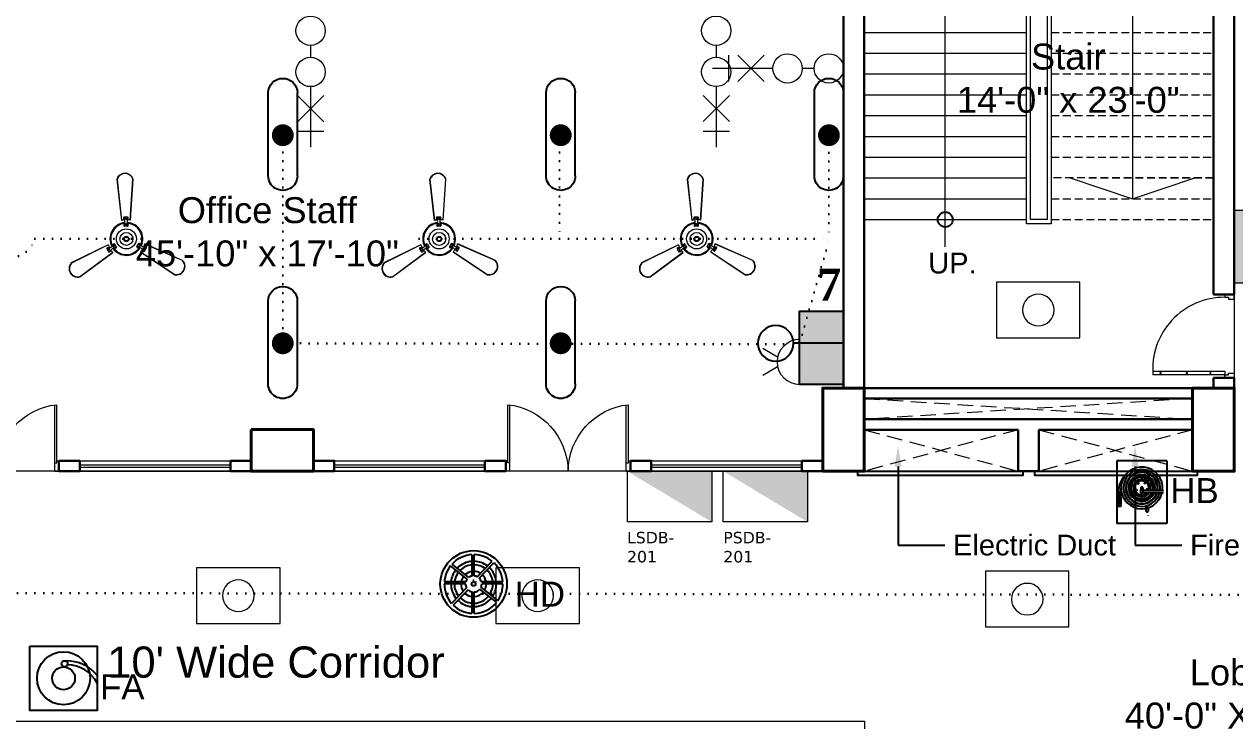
# Model space of a CAD drawing. Header units: inches. Extents: x -12 to 20935469, y -1604 to 24729220.
# Drawn here: x 20824378 to 20824960, y 24658714 to 24659049 of the extents above; entities that cross this region are included whole.
import ezdxf
from ezdxf import colors
from ezdxf.entities.mleader import LeaderData, LeaderLine
from ezdxf.math import Vec2, Vec3

# ---------------------------------------------------------------- set-up
doc = ezdxf.new("R2010")
doc.units = ezdxf.units.IN
doc.header["$LTSCALE"] = 0.03
doc.header["$MEASUREMENT"] = 0
for name, pattern in [('ACAD_ISO02W100', [15, 12, -3]), ('DASHED2', [0.375, 0.25, -0.125]), ('DOT', [0.25, 0, -0.25])]:
    doc.linetypes.add(name, pattern=pattern)
for name, color, linetype, lineweight in [('0-elect.fixture-3 fan', 200, 'Continuous', 20), ('2', 7, 'Continuous', 9), ('CL BOX', 90, 'ACAD_ISO02W100', 0), ('column', 1, 'Continuous', 40), ('Dimiention', 75, 'Continuous', 18), ('Door', 7, 'Continuous', 18), ('Dot', 253, 'Continuous', 0), ('E-CF', 4, 'Continuous', 30), ('Gas', 21, 'Continuous', 5), ('Hatch', 253, 'Continuous', 15), ('line', 7, 'Continuous', 9), ('Main Wall', 7, 'Continuous', 30), ('RAIL', 23, 'Continuous', 13), ('STAIR', 46, 'Continuous', 15), ('TU TEXT', 251, 'Continuous', 13), ('wind.', 150, 'Continuous', 20)]:
    doc.layers.add(name, color=color, linetype=linetype, lineweight=lineweight)
for name, color, linetype in [('fire alarm', 10, 'Continuous'), ('FUR', 251, 'Continuous'), ('H', 154, 'Continuous'), ('heat detactor', 8, 'Continuous'), ('QP TEX', 7, 'Continuous'), ('SB TEXT', 215, 'DOT'), ('TEXT', 7, 'Continuous'), ('w', 188, 'DOT')]:
    doc.layers.add(name, color=color, linetype=linetype)
doc.styles.add('2', font='swisscl.ttf')
doc.styles.add('RomanS', font='arial.ttf', dxfattribs={"height": 12})
doc.styles.get("Standard").update_dxf_attribs({"font": 'timesbd.ttf'})

# ---------------------------------------------------------------- blocks, each defined once
blk = doc.blocks.new('Door_45')
at = {"layer": 'Door'}
for p, q in [((1.5, 4.97), (1.5, 43.97)), ((1.5, 40.03), (2.25, 40.03)), ((2.25, 40.03), (2.25, 39.53)), ((2.25, 39.53), (2.75, 39.53)), ((2.75, 39.53), (2.75, 40.03)), ((2.75, 40.03), (3.5, 40.03)), ((3.5, 44.03), (3.5, 4.97)), ((1.5, 25.77), (2.25, 25.77)), ((2.25, 25.77), (2.25, 25.27)), ((2.25, 25.27), (2.75, 25.27)), ((2.75, 25.77), (3.5, 25.77)), ((2.75, 25.27), (2.75, 25.77)), ((1.5, 12.57), (2.25, 12.57)), ((2.25, 12.57), (2.25, 13.07)), ((2.25, 13.07), (2.75, 13.07)), ((2.75, 13.07), (2.75, 12.57)), ((2.75, 12.57), (3.5, 12.57)), ((0, -0.03), (0, 4.97)), ((0, 4.97), (1.5, 4.97)), ((3.5, 4.97), (1.5, 4.97)), ((1.5, 4.97), (1.5, 2.97)), ((1.5, 2.97), (2.5, 2.97)), ((2.5, 2.97), (2.5, -0.03)), ((42.5, 3), (42.5, -0.03)), ((43.5, 3), (42.5, 3)), ((45, 5), (43.5, 5)), ((43.5, 5), (43.5, 3)), ((45, -0.03), (45, 5)), ((2.5, -0.03), (0, -0.03)), ((42.5, -0.03), (45, -0.03))]:
    blk.add_line(p, q, dxfattribs=at)
blk.add_arc((4.66, 5.26), 38.84, 359.62325, 94.66847, dxfattribs=at)
blk = doc.blocks.new('A$C36295410')
at = {"layer": 'Door'}
for p, q in [((1, 4), (1, 32)), ((2, 0), (2, 31.98)), ((58, 0), (58, 31.98)), ((59, 4), (59, 32)), ((1, 5), (0, 5)), ((2, 4), (1, 4)), ((58, 4), (59, 4)), ((59, 5), (60, 5)), ((2, 0), (0, 0)), ((58, 0), (60, 0))]:
    blk.add_line(p, q, dxfattribs=at)
for centre, start, end in [((-2.53, -0.34), 0.59063, 83.77826), ((62.53, -0.34), 96.22174, 179.40937)]:
    blk.add_arc(centre, 32.53, start, end, dxfattribs=at)
blk = doc.blocks.new('E-CF')
at = {"layer": '0-elect.fixture-3 fan', "color": 230, "linetype": 'ByBlock', "lineweight": 13, "ltscale": 5}
for p, q in [((-1.45, 6.53), (-2.38, 20.87)), ((-1.35, 6.55), (-2.29, 20.85)), ((3.24, 20.73), (1.65, 6.48)), ((3.34, 20.73), (1.74, 6.45)), ((-19.63, -7.46), (-6.46, -1.71)), ((-19.57, -7.54), (-6.43, -1.8)), ((6.34, -2.1), (19.2, -8.44)), ((6.37, -2.01), (19.25, -8.36)), ((-4.99, -4.44), (-16.92, -12.4)), ((-4.93, -4.51), (-16.88, -12.49)), ((16.28, -13.26), (4.71, -4.73)), ((16.32, -13.17), (4.78, -4.66))]:
    blk.add_line(p, q, dxfattribs=at)
at = {"layer": '0-elect.fixture-3 fan', "color": 232, "linetype": 'ByBlock', "lineweight": 13, "ltscale": 5}
for p, q in [((-0.35, 5.43), (-0.66, 4.81)), ((-0.33, 6.68), (-0.62, 7.28)), ((-0.35, 4.97), (-0.22, 4.72)), ((-0.29, 7.46), (-0.15, 7.2)), ((-0.02, 6.87), (0.23, 7.01)), ((0.04, 5.2), (0.29, 5.33)), ((0.42, 4.9), (0.56, 4.65)), ((0.48, 7.43), (0.62, 7.18)), ((0.6, 5.41), (0.87, 4.78)), ((0.63, 6.66), (0.96, 7.25)), ((-6.08, -2.77), (-6.75, -2.79)), ((-6.68, -3.29), (-6.53, -3.05)), ((-6.31, -3.97), (-6.16, -3.73)), ((-5.94, -3.44), (-6.18, -3.29)), ((-5.62, -3.61), (-6, -4.17)), ((-4.99, -2.18), (-4.57, -1.62)), ((-4.52, -2.55), (-4.76, -2.41)), ((-4.53, -3.01), (-3.84, -2.97)), ((-4.46, -2.08), (-4.31, -1.83)), ((-4.13, -2.78), (-3.98, -2.54)), ((4.38, -3.22), (3.69, -3.14)), ((4.03, -2.81), (3.74, -2.8)), ((4.47, -2.17), (4.18, -2.17)), ((4.47, -2.63), (4.47, -2.91)), ((4.87, -2.41), (4.49, -1.83)), ((5.44, -3.87), (5.79, -4.45)), ((6.19, -4.13), (5.9, -4.12)), ((5.94, -3.05), (6.61, -3.1)), ((5.95, -3.42), (5.94, -3.7)), ((6.6, -3.47), (6.31, -3.46))]:
    blk.add_line(p, q, dxfattribs=at)
at = {"layer": '0-elect.fixture-3 fan', "color": 5, "lineweight": 13}
blk.add_line((0, 0), (0, 0), dxfattribs=at)
at = {"layer": '0-elect.fixture-3 fan', "color": 230, "linetype": 'ByBlock', "lineweight": 13, "ltscale": 5, "extrusion": (0, 0, -1)}
for centre, major_axis, start_param, end_param in [((0.46, 19.91), (-2.12, 2.12), 5.823867, 8.359631), ((0.46, 19.91), (-2.05, 2.05), 5.830329, 8.353169), ((0, 0), (-4.05, 4.05), 5.068563, 7.021343), ((0, 0), (-3.85, 3.85), 5.085186, 7.003917), ((0, 0), (4.72, 4.72), -1.003222, -0.833722), ((0, 0), (-4.05, 4.05), 0.879773, 2.832553), ((0, 0), (-3.85, 3.85), 0.896396, 2.815126), ((0, 0), (4.72, 4.72), -0.690743, -0.521244), ((0, 0), (-4.72, 4.72), 5.068843, 5.238343), ((0, 0), (4.72, 4.72), 3.185569, 3.355068), ((0, 0), (4.05, 4.05), 1.403372, 3.356151), ((0, 0), (-3.85, 3.85), 2.990791, 4.909522), ((0, 0), (4.72, 4.72), 1.403652, 1.573151), ((0, 0), (-4.72, 4.72), 2.66197, 2.831469), ((-17.47, -9.55), (-2.12, 2.12), 3.729471, 6.265236), ((-17.47, -9.55), (-2.05, 2.05), 3.735934, 6.258773), ((17, -10.35), (-2.12, 2.12), 1.635076, 4.170841), ((17, -10.35), (2.05, 2.05), 0.070743, 2.593582)]:
    blk.add_ellipse(centre, major_axis=major_axis, ratio=1, start_param=start_param, end_param=end_param, dxfattribs=at)
at = {"layer": '0-elect.fixture-3 fan', "color": 232, "linetype": 'ByBlock', "lineweight": 13, "ltscale": 5, "extrusion": (0, 0, -1)}
for centre, major_axis, start_param, end_param in [((-0.44, 4.71), (0.169, 0.169), 2.26283, 4.381754), ((-0.41, 7.39), (-0.169, 0.169), 5.038692, 7.013305), ((-0.28, 4.84), (0.101, 0.101), 3.926991, 10.210176), ((0, 0), (5.4, 5.4), -0.840677, -0.683789), ((0, 0), (3.17, 3.17), -0.878763, -0.645703), ((-0.22, 7.33), (0.101, 0.101), 3.926991, 10.210176), ((-2.18, 6.1), (-1.37, 1.37), 2.052913, 2.705807), ((0.11, 6.94), (0.101, 0.101), 3.926991, 10.210176), ((0.17, 5.27), (0.101, 0.101), 3.926991, 10.210176), ((0.49, 4.78), (0.101, 0.101), 3.926991, 10.210176), ((0.55, 7.31), (0.101, 0.101), 3.926991, 10.210176), ((2.58, 5.99), (1.46, 1.46), 3.643048, 4.257264), ((0.66, 4.68), (0.169, 0.169), 0.376965, 2.49589), ((0.75, 7.36), (-0.169, 0.169), 0.887007, 2.86162), ((-6.75, -3.02), (0.169, 0.169), 3.505001, 5.479614), ((0, 0), (-5.4, 5.4), 4.91891, 5.075797), ((-6.6, -3.17), (0.101, 0.101), 3.926991, 10.210176), ((-6.19, -4.04), (0.169, 0.169), 1.373501, 3.348114), ((-6.24, -3.85), (0.101, 0.101), 3.926991, 10.210176), ((-6.06, -3.36), (0.101, 0.101), 3.926991, 10.210176), ((-6.47, -0.75), (1.46, 1.46), 1.548653, 2.162869), ((-4.19, -4.93), (-1.37, 1.37), 6.241703, 6.894597), ((-4.64, -2.48), (-0.101, 0.101), 5.497787, 11.780972), ((-4.38, -1.76), (-0.169, 0.169), 6.136552, 8.255476), ((-4.38, -1.96), (-0.101, 0.101), 5.497787, 11.780972), ((-4.05, -2.66), (0.101, 0.101), 3.926991, 10.210176), ((0, 0), (-3.17, 3.17), 4.880824, 5.113884), ((-3.86, -2.73), (0.169, 0.169), 0.168435, 2.287359), ((3.72, -2.9), (0.169, 0.169), 2.471361, 4.590285), ((0, 0), (-3.17, 3.17), 2.786429, 3.019489), ((3.89, -2.81), (0.101, 0.101), 3.926991, 10.210176), ((4.29, -1.97), (-0.169, 0.169), 5.928021, 8.046946), ((4.33, -2.17), (0.101, 0.101), 3.926991, 10.210176), ((4.47, -2.77), (0.101, 0.101), 3.926991, 10.210176), ((3.89, -5.22), (-1.46, 1.46), 1.025054, 1.63927), ((6.36, -1.16), (1.37, 1.37), 2.576511, 3.229406), ((5.95, -3.56), (-0.101, 0.101), 5.497787, 11.780972), ((6.05, -4.13), (0.101, 0.101), 3.926991, 10.210176), ((0, 0), (-5.4, 5.4), 2.824515, 2.981402), ((6.45, -3.47), (-0.101, 0.101), 5.497787, 11.780972), ((6.6, -3.33), (-0.169, 0.169), 0.849902, 2.824515), ((6, -4.32), (-0.169, 0.169), 2.981402, 4.956015)]:
    blk.add_ellipse(centre, major_axis=major_axis, ratio=1, start_param=start_param, end_param=end_param, dxfattribs=at)
at = {"layer": '0-elect.fixture-3 fan', "linetype": 'ByBlock', "lineweight": 13, "ltscale": 5, "extrusion": (0, 0, -1)}
blk.add_ellipse((0.01, 0.03), major_axis=(-2.47, 2.47), ratio=1, start_param=5.497787, end_param=11.780972, dxfattribs=at)
at = {"layer": '0-elect.fixture-3 fan', "color": 200, "linetype": 'ByBlock', "lineweight": 13, "ltscale": 5, "extrusion": (0, 0, -1)}
blk.add_ellipse((0, 0), major_axis=(-1.61, 1.61), ratio=1, start_param=5.497787, end_param=11.780972, dxfattribs=at)
at = {"layer": '0-elect.fixture-3 fan', "color": 190, "linetype": 'ByBlock', "lineweight": 13, "ltscale": 5, "extrusion": (0, 0, -1)}
for major_axis, start_param, end_param in [((0.666, 0.666), 3.926991, 10.210176), ((-0.461, 0.461), 5.497787, 11.780972)]:
    blk.add_ellipse((0, 0), major_axis=major_axis, ratio=1, start_param=start_param, end_param=end_param, dxfattribs=at)
blk = doc.blocks.new('FDDF')
at = {"layer": 'line', "color": 6, "linetype": 'Continuous', "lineweight": 25, "ltscale": 50}
for p, q in [((7351582.6, 3307777.3), (7351582.6, 3307351.8)), ((7351732.3, 3307777.3), (7351732.3, 3307351.8))]:
    blk.add_line(p, q, dxfattribs=at)
at = {"layer": 'line', "color": 6, "linetype": 'Continuous', "lineweight": 40, "ltscale": 50, "const_width": 56.1}
blk.add_lwpolyline([(7351657.4, 3307596.9, 1), (7351657.4, 3307540.8, 1)], format="xyb", close=True, dxfattribs=at)
at = {"layer": 'line', "color": 6, "linetype": 'Continuous', "lineweight": 25, "ltscale": 50}
for centre, start, end in [((7351657.4, 3307777.3), 0, 180), ((7351657.4, 3307351.8), 180, 0)]:
    blk.add_arc(centre, 74.8, start, end, dxfattribs=at)
blk = doc.blocks.new('bulb')
at = {"layer": 'line', "color": 4, "lineweight": 25, "ltscale": 50}
for p, q in [((20823168.7, 24658803.9), (20823168.7, 24658777.61)), ((20823168.7, 24658790.76), (20823209.88, 24658790.76))]:
    blk.add_line(p, q, dxfattribs=at)
blk.add_circle((20823224.56, 24658790.76), 14.68, dxfattribs=at)
blk = doc.blocks.new('fgftrfteter')
at = {"layer": 'Dimiention', "color": 4, "ltscale": 50}
for p, q in [((4580895, 2288123), (4580808, 2288269)), ((4580989, 2288123), (4581076, 2288269)), ((4580720, 2287906), (4581164, 2287906))]:
    blk.add_line(p, q, dxfattribs=at)
blk.add_arc((4580942, 2287906), 222, 0, 180, dxfattribs=at)
blk = doc.blocks.new('2PIN')
at = {"layer": 'H', "true_color": 0x000000, "transparency": 33554567}
h = blk.add_hatch(color=18, dxfattribs=at)
h.dxf.hatch_style = 1
h.paths.add_polyline_path([(20823026.99, 24658981.16), (20822972.29, 24658981.16), (20822972.29, 24658948.3), (20823026.99, 24658948.3)])
blk.add_lwpolyline([(20822972.29, 24658981.16), (20823026.99, 24658981.16), (20823026.99, 24658948.3), (20822972.29, 24658948.3)], close=True)
at = {"layer": '2', "color": 6, "lineweight": 25, "transparency": 33554648, "xscale": 0.07559514081214198, "yscale": 0.07559514081214198, "zscale": 0.07559514081214198}
blk.add_blockref('fgftrfteter', (20476692.14, 24486026.62), dxfattribs=at)
blk = doc.blocks.new('GGGFGFG')
at = {"layer": 'line', "color": 4, "ltscale": 50}
for p, q in [((7356688.2, 3293208.1), (7357003, 3293208.1)), ((7356688.2, 3292998.4), (7356688.2, 3293208.1)), ((7357003, 3293208.1), (7357003, 3292998.4)), ((7357003, 3292998.4), (7356688.2, 3292998.4))]:
    blk.add_line(p, q, dxfattribs=at)
blk.add_circle((7356845.6, 3293103.2), 59.6, dxfattribs=at)
blk = doc.blocks.new('JUJUJUKIII')
at = {"layer": 'H', "ltscale": 50, "true_color": 0x999999, "transparency": 33554556}
h = blk.add_hatch(color=253, dxfattribs=at)
h.dxf.hatch_style = 1
h.paths.add_polyline_path([(7363219.9, 3291034.2), (7363425.7, 3291034.2), (7363425.7, 3291376.7), (7363219.9, 3291376.7)])
at = {"layer": 'Dimiention', "color": 4, "ltscale": 50}
blk.add_lwpolyline([(7363219.9, 3291034.2), (7363425.7, 3291034.2), (7363425.7, 3291376.7), (7363219.9, 3291376.7)], close=True, dxfattribs=at)
blk = doc.blocks.new('U7TYT')
at = {"layer": 'Dimiention', "ltscale": 50, "transparency": 33554590}
h = blk.add_hatch(color=253, dxfattribs=at)
h.dxf.hatch_style = 1
h.paths.add_polyline_path([(7347319.5, 3290479.6), (7346977, 3290273.9), (7347319.5, 3290273.9)])
at = {"layer": 'Dimiention', "color": 4, "ltscale": 50}
blk.add_lwpolyline([(7347319.5, 3290273.9), (7347319.5, 3290479.6), (7346977, 3290479.6), (7346977, 3290273.9)], close=True, dxfattribs=at)
blk = doc.blocks.new('gy')
at = {"layer": 'Dimiention', "color": 18, "ltscale": 50, "true_color": 0x000000}
for p, q in [((3543686.26, 5183217.13), (3543686.26, 5183211.14)), ((3543688.4, 5183217.13), (3543694.39, 5183211.14)), ((3543694.39, 5183217.13), (3543688.4, 5183211.14)), ((3543696.38, 5183214.14), (3543682.58, 5183214.14)), ((3543705.77, 5183214.14), (3543703.06, 5183214.14))]:
    blk.add_line(p, q, dxfattribs=at)
for centre in [(3543699.72, 5183214.14), (3543709.11, 5183214.14)]:
    blk.add_circle(centre, 3.34, dxfattribs=at)
blk = doc.blocks.new('fire alrm')
at = {"layer": 'fire alarm'}
blk.add_lwpolyline([(20824372.37, 24663295.02), (20824404.8, 24663295.02), (20824404.8, 24663264.04), (20824372.37, 24663264.04)], close=True, dxfattribs=at)
at = {"layer": 'fire alarm', "ltscale": 50}
for centre, radius in [((20824388.59, 24663279.53), 12.75), ((20824388.58, 24663279.53), 5.49)]:
    blk.add_circle(centre, radius, dxfattribs=at)
at = {"layer": 'fire alarm'}
blk.add_circle((20824389.11, 24663286.53), 1.46, dxfattribs=at)
for centre, radius, start, end in [((20824390.38, 24663269.56), 18.31, 38.0837, 92.10277), ((20824390.4, 24663269.89), 16.11, 26.61592, 89.70005)]:
    blk.add_arc(centre, radius, start, end, dxfattribs=at)
at = {"insert": (20824406.14, 24663281.42), "char_height": 12, "attachment_point": 1, "style": 'RomanS'}
blk.add_mtext_dynamic_manual_height_columns('FA', width=21.6697, gutter_width=60, heights=[0], dxfattribs=at)
blk = doc.blocks.new('hose box')
at = {"layer": 'fire alarm'}
for p, q in [((20826578.95, 24664176.48), (20826554.95, 24664176.48)), ((20826554.95, 24664176.48), (20826554.95, 24664146.48)), ((20826578.95, 24664176.48), (20826554.95, 24664176.48)), ((20826578.95, 24664176.48), (20826578.95, 24664146.48)), ((20826578.95, 24664176.48), (20826578.95, 24664146.48)), ((20826555.36, 24664158.32), (20826555.36, 24664158.91)), ((20826555.36, 24664158.32), (20826556.89, 24664158.32)), ((20826555.42, 24664158.99), (20826555.69, 24664159.11)), ((20826555.54, 24664158.77), (20826555.5, 24664158.75)), ((20826555.5, 24664158.75), (20826555.5, 24664158.63)), ((20826555.5, 24664158.63), (20826555.6, 24664158.57)), ((20826555.54, 24664158.77), (20826555.64, 24664158.59)), ((20826555.6, 24664158.81), (20826555.56, 24664158.78)), ((20826555.56, 24664158.78), (20826555.67, 24664158.6)), ((20826555.71, 24664158.75), (20826555.6, 24664158.81)), ((20826555.6, 24664158.57), (20826555.64, 24664158.59)), ((20826555.64, 24664158.83), (20826555.64, 24664158.85)), ((20826555.64, 24664158.54), (20826555.64, 24664158.52)), ((20826555.65, 24664158.83), (20826555.65, 24664158.85)), ((20826555.65, 24664158.54), (20826555.65, 24664158.52)), ((20826555.67, 24664158.6), (20826555.71, 24664158.63)), ((20826555.7, 24664161.43), (20826555.7, 24664161.46)), ((20826555.79, 24664158.9), (20826555.7, 24664158.9)), ((20826555.79, 24664158.9), (20826555.7, 24664158.9)), ((20826555.79, 24664158.48), (20826555.7, 24664158.48)), ((20826555.79, 24664158.47), (20826555.7, 24664158.47)), ((20826555.71, 24664158.63), (20826555.71, 24664158.75)), ((20826555.73, 24664161.49), (20826556.9, 24664161.49)), ((20826555.73, 24664161.4), (20826556.9, 24664161.4)), ((20826555.73, 24664158.29), (20826555.73, 24664157.94)), ((20826555.75, 24664161.09), (20826555.75, 24664161.4)), ((20826555.75, 24664159.19), (20826555.75, 24664159.55)), ((20826555.75, 24664158.87), (20826555.75, 24664158.5)), ((20826555.75, 24664158.87), (20826556.79, 24664158.87)), ((20826555.75, 24664158.5), (20826556.79, 24664158.5)), ((20826555.76, 24664161.04), (20826556.87, 24664161.04)), ((20826555.76, 24664160.93), (20826556.87, 24664160.93)), ((20826555.76, 24664160.93), (20826556.87, 24664160.93)), ((20826555.76, 24664160.83), (20826556.87, 24664160.83)), ((20826555.76, 24664160.83), (20826556.87, 24664160.83)), ((20826555.76, 24664160.73), (20826556.87, 24664160.73)), ((20826555.76, 24664160.73), (20826556.87, 24664160.73)), ((20826555.76, 24664160.62), (20826556.87, 24664160.62)), ((20826555.76, 24664160.62), (20826556.87, 24664160.62)), ((20826555.76, 24664160.52), (20826556.87, 24664160.52)), ((20826555.76, 24664160.52), (20826556.87, 24664160.52)), ((20826555.76, 24664160.42), (20826556.87, 24664160.42)), ((20826555.76, 24664160.42), (20826556.87, 24664160.42)), ((20826555.76, 24664160.32), (20826556.87, 24664160.32)), ((20826555.76, 24664160.32), (20826556.87, 24664160.32)), ((20826555.76, 24664160.21), (20826556.87, 24664160.21)), ((20826555.76, 24664160.21), (20826556.87, 24664160.21)), ((20826555.76, 24664160.11), (20826556.87, 24664160.11)), ((20826555.76, 24664160.11), (20826556.87, 24664160.11)), ((20826555.76, 24664160.01), (20826556.87, 24664160.01)), ((20826555.76, 24664160.01), (20826556.87, 24664160.01)), ((20826555.76, 24664159.91), (20826556.87, 24664159.91)), ((20826555.76, 24664159.91), (20826556.87, 24664159.91)), ((20826555.76, 24664159.8), (20826556.87, 24664159.8)), ((20826555.76, 24664159.8), (20826556.87, 24664159.8)), ((20826555.76, 24664159.7), (20826556.87, 24664159.7)), ((20826555.76, 24664159.7), (20826556.87, 24664159.7)), ((20826555.76, 24664159.6), (20826556.87, 24664159.6)), ((20826555.76, 24664158.87), (20826555.76, 24664158.5)), ((20826555.76, 24664158.6), (20826555.79, 24664158.77)), ((20826555.76, 24664158.64), (20826555.77, 24664158.77)), ((20826556.28, 24664158.32), (20826555.77, 24664158.32)), ((20826555.78, 24664158.61), (20826555.8, 24664158.77)), ((20826555.79, 24664158.6), (20826555.81, 24664158.77)), ((20826555.8, 24664158.61), (20826555.82, 24664158.77)), ((20826555.82, 24664158.88), (20826555.82, 24664158.87)), ((20826555.82, 24664158.6), (20826555.84, 24664158.77)), ((20826555.82, 24664158.5), (20826555.82, 24664158.5)), ((20826555.83, 24664158.61), (20826555.85, 24664158.77)), ((20826555.84, 24664158.6), (20826555.86, 24664158.77)), ((20826555.85, 24664158.61), (20826555.88, 24664158.77)), ((20826555.87, 24664158.6), (20826555.89, 24664158.77)), ((20826555.88, 24664158.61), (20826555.9, 24664158.77)), ((20826555.89, 24664158.6), (20826555.92, 24664158.77)), ((20826555.92, 24664158.61), (20826555.94, 24664158.77)), ((20826555.94, 24664158.61), (20826555.96, 24664158.76)), ((20826555.97, 24664158.61), (20826555.99, 24664158.77)), ((20826555.99, 24664158.61), (20826556.02, 24664158.76)), ((20826556.02, 24664158.61), (20826556.04, 24664158.76)), ((20826556.05, 24664158.61), (20826556.07, 24664158.76)), ((20826556.07, 24664158.61), (20826556.09, 24664158.76)), ((20826556.1, 24664158.61), (20826556.12, 24664158.76)), ((20826556.12, 24664158.61), (20826556.15, 24664158.76)), ((20826556.15, 24664158.61), (20826556.17, 24664158.76)), ((20826556.18, 24664158.61), (20826556.2, 24664158.76)), ((20826556.2, 24664158.61), (20826556.22, 24664158.76)), ((20826556.23, 24664158.61), (20826556.25, 24664158.76)), ((20826556.25, 24664158.61), (20826556.28, 24664158.76)), ((20826556.28, 24664158.61), (20826556.3, 24664158.76)), ((20826556.28, 24664158.32), (20826556.8, 24664158.32)), ((20826556.31, 24664158.61), (20826556.33, 24664158.76)), ((20826556.33, 24664158.61), (20826556.35, 24664158.76)), ((20826556.36, 24664158.61), (20826556.38, 24664158.76)), ((20826556.38, 24664158.61), (20826556.41, 24664158.76)), ((20826556.41, 24664158.61), (20826556.43, 24664158.76)), ((20826556.43, 24664158.61), (20826556.46, 24664158.76)), ((20826556.46, 24664158.61), (20826556.48, 24664158.76)), ((20826556.49, 24664158.61), (20826556.51, 24664158.76)), ((20826556.51, 24664158.61), (20826556.53, 24664158.76)), ((20826556.54, 24664158.61), (20826556.56, 24664158.76)), ((20826556.56, 24664158.61), (20826556.59, 24664158.76)), ((20826556.59, 24664158.61), (20826556.61, 24664158.76)), ((20826556.62, 24664158.61), (20826556.64, 24664158.76)), ((20826556.64, 24664158.61), (20826556.66, 24664158.77)), ((20826556.66, 24664158.6), (20826556.68, 24664158.77)), ((20826556.67, 24664158.61), (20826556.69, 24664158.77)), ((20826556.68, 24664158.6), (20826556.7, 24664158.77)), ((20826556.69, 24664158.61), (20826556.72, 24664158.77)), ((20826556.71, 24664158.6), (20826556.73, 24664158.77)), ((20826556.72, 24664158.61), (20826556.74, 24664158.77)), ((20826556.73, 24664158.6), (20826556.76, 24664158.77)), ((20826556.75, 24664158.61), (20826556.77, 24664158.77)), ((20826556.76, 24664158.6), (20826556.78, 24664158.77)), ((20826556.77, 24664158.61), (20826556.79, 24664158.77)), ((20826556.78, 24664158.6), (20826556.79, 24664158.71)), ((20826556.79, 24664158.87), (20826556.79, 24664158.5)), ((20826556.83, 24664158.29), (20826556.83, 24664157.94)), ((20826556.89, 24664161.09), (20826556.89, 24664161.4)), ((20826556.89, 24664158.32), (20826556.89, 24664159.55)), ((20826556.93, 24664161.43), (20826556.93, 24664161.46)), ((20826566.36, 24664162.74), (20826567.52, 24664162.74)), ((20826566.36, 24664162.74), (20826566.36, 24664161.05)), ((20826566.36, 24664161.05), (20826567.52, 24664161.05)), ((20826566.49, 24664163.49), (20826566.49, 24664162.81)), ((20826566.49, 24664162.81), (20826567.38, 24664162.81)), ((20826567.38, 24664163.49), (20826567.38, 24664162.81)), ((20826567.38, 24664162.81), (20826567.42, 24664162.81)), ((20826567.42, 24664162.81), (20826567.42, 24664162.74)), ((20826567.52, 24664162.74), (20826567.52, 24664161.05)), ((20826567.52, 24664162.49), (20826577.31, 24664162.49)), ((20826567.52, 24664161.3), (20826577.31, 24664161.3)), ((20826555.58, 24664154.93), (20826555.58, 24664154.81)), ((20826555.58, 24664154.81), (20826556.99, 24664154.81)), ((20826555.7, 24664157.92), (20826555.7, 24664155.75)), ((20826556.28, 24664155.75), (20826555.7, 24664155.75)), ((20826555.7, 24664155.75), (20826555.83, 24664155.59)), ((20826555.72, 24664157.94), (20826555.76, 24664157.94)), ((20826556.28, 24664155.75), (20826555.75, 24664155.75)), ((20826555.76, 24664157.94), (20826555.76, 24664155.75)), ((20826555.77, 24664155.13), (20826556.79, 24664155.13)), ((20826555.83, 24664155.59), (20826555.83, 24664155.13)), ((20826555.83, 24664155.59), (20826556.73, 24664155.59)), ((20826555.91, 24664157.94), (20826555.91, 24664155.75)), ((20826555.91, 24664157.94), (20826556.13, 24664157.94)), ((20826555.95, 24664157.92), (20826555.91, 24664157.94)), ((20826555.95, 24664157.92), (20826555.95, 24664155.75)), ((20826555.95, 24664157.92), (20826556.09, 24664157.92)), ((20826556.09, 24664157.92), (20826556.13, 24664157.94)), ((20826556.09, 24664157.92), (20826556.09, 24664155.75)), ((20826556.13, 24664157.94), (20826556.13, 24664155.75)), ((20826556.28, 24664155.75), (20826556.87, 24664155.75)), ((20826556.28, 24664155.75), (20826556.85, 24664155.75)), ((20826556.44, 24664157.94), (20826556.44, 24664155.75)), ((20826556.44, 24664157.94), (20826556.66, 24664157.94)), ((20826556.44, 24664157.94), (20826556.48, 24664157.92)), ((20826556.48, 24664157.92), (20826556.48, 24664155.75)), ((20826556.48, 24664157.92), (20826556.61, 24664157.92)), ((20826556.61, 24664157.92), (20826556.66, 24664157.94)), ((20826556.61, 24664157.92), (20826556.61, 24664155.75)), ((20826556.66, 24664157.94), (20826556.66, 24664155.75)), ((20826556.87, 24664155.75), (20826556.73, 24664155.59)), ((20826556.73, 24664155.59), (20826556.73, 24664155.13)), ((20826556.81, 24664157.94), (20826556.81, 24664155.75)), ((20826556.81, 24664157.94), (20826556.85, 24664157.94)), ((20826556.87, 24664157.92), (20826556.87, 24664155.75)), ((20826556.99, 24664154.93), (20826556.99, 24664154.81)), ((20826569.06, 24664152.2), (20826569.06, 24664154.16)), ((20826569.06, 24664154.16), (20826570.09, 24664154.16)), ((20826569.2, 24664154.31), (20826569.95, 24664154.31)), ((20826569.2, 24664154.31), (20826569.2, 24664154.16)), ((20826570.09, 24664154.16), (20826570.09, 24664152.2)), ((20826570.09, 24664152.2), (20826569.06, 24664152.2)), ((20826569.12, 24664152.2), (20826570.04, 24664152.2)), ((20826569.12, 24664152.13), (20826569.12, 24664152.2)), ((20826570.04, 24664152.13), (20826569.12, 24664152.13)), ((20826569.21, 24664152.13), (20826569.94, 24664152.13)), ((20826569.21, 24664152.13), (20826569.21, 24664152.03)), ((20826569.21, 24664152.03), (20826569.94, 24664152.03)), ((20826569.94, 24664150.02), (20826569.94, 24664150.12)), ((20826569.95, 24664152.3), (20826569.95, 24664152.15)), ((20826570.04, 24664150.19), (20826570.04, 24664150.12)), ((20826578.95, 24664146.48), (20826554.95, 24664146.48))]:
    blk.add_line(p, q, dxfattribs=at)
for centre, radius in [((20826565.2, 24664165.58), 0.212), ((20826568.4, 24664165.82), 0.212), ((20826555.72, 24664158.97), 0.118), ((20826564.44, 24664162.47), 0.212), ((20826569.6, 24664162.85), 0.212), ((20826556.28, 24664158.11), 0.106), ((20826556.28, 24664158.11), 0.0528)]:
    blk.add_circle(centre, radius, dxfattribs=at)
for centre, radius, start, end in [((20826566.96, 24664163.5), 10.01, 354.21127, 347.29934), ((20826566.96, 24664163.5), 8.88, 353.4715, 345.65031), ((20826566.96, 24664163.5), 7.75, 352.51432, 343.50196), ((20826566.96, 24664163.5), 7.51, 352.26972, 342.94997), ((20826566.96, 24664163.5), 6.38, 350.89335, 339.81789), ((20826565.71, 24664162.1), 9.95, 134.84719, 183.52915), ((20826566.96, 24664163.5), 6.14, 350.5282, 338.97871), ((20826566.96, 24664163.5), 5.49, 349.40169, 336.36451), ((20826566.96, 24664163.5), 5.25, 348.90301, 335.19382), ((20826566.96, 24664163.5), 4.23, 346.1702, 328.59665), ((20826566.96, 24664163.5), 3.65, 343.95135, 322.94242), ((20826566.96, 24664163.5), 3.41, 342.76876, 319.78004), ((20826555.45, 24664158.91), 0.088, 112.9321, 180), ((20826555.72, 24664158.97), 0.132, 79.34948, 280.65053), ((20826555.63, 24664158.83), 0.013, 259.34948, 0), ((20826555.63, 24664158.83), 0.0182, 259.34948, 0), ((20826555.63, 24664158.54), 0.0182, 0, 100.65053), ((20826555.63, 24664158.54), 0.013, 0, 100.65053), ((20826555.7, 24664158.85), 0.0519, 90, 180), ((20826555.7, 24664158.52), 0.0519, 180, 270), ((20826555.7, 24664158.85), 0.0467, 90, 180), ((20826555.7, 24664158.52), 0.0467, 180, 270), ((20826555.66, 24664159.19), 0.088, 292.9321, 0), ((20826555.73, 24664161.46), 0.0293, 90, 180), ((20826555.73, 24664161.43), 0.0293, 180, 270), ((20826555.77, 24664158.29), 0.0352, 90, 180), ((20826555.84, 24664161.09), 0.0964, 180, 212.15091), ((20826555.84, 24664160.98), 0.0964, 147.84909, 212.15091), ((20826555.84, 24664160.88), 0.0964, 147.84909, 212.15091), ((20826555.84, 24664160.78), 0.0964, 147.84909, 212.15091), ((20826555.84, 24664160.68), 0.0964, 147.84909, 212.15091), ((20826555.84, 24664160.57), 0.0964, 147.84909, 212.15091), ((20826555.84, 24664160.47), 0.0964, 147.84909, 212.15091), ((20826555.84, 24664160.37), 0.0964, 147.84909, 212.15091), ((20826555.84, 24664160.27), 0.0964, 147.84909, 212.15091), ((20826555.84, 24664160.16), 0.0964, 147.84909, 212.15091), ((20826555.84, 24664160.06), 0.0964, 147.84909, 212.15091), ((20826555.84, 24664159.96), 0.0964, 147.84909, 212.15091), ((20826555.84, 24664159.85), 0.0964, 147.84909, 212.15091), ((20826555.84, 24664159.75), 0.0964, 147.84909, 212.15091), ((20826555.84, 24664159.65), 0.0964, 147.84909, 212.15091), ((20826555.84, 24664159.55), 0.0964, 147.84909, 180), ((20826555.76, 24664158.61), 0.00649, 257.77249, 356.63499), ((20826555.78, 24664158.77), 0.00649, 348.17469, 176.63499), ((20826555.78, 24664158.61), 0.00649, 168.17469, 356.63499), ((20826555.79, 24664158.88), 0.026, 0, 90), ((20826555.79, 24664158.88), 0.0208, 0, 90), ((20826555.79, 24664158.5), 0.026, 270, 0), ((20826555.79, 24664158.5), 0.0208, 270, 8.9893), ((20826555.81, 24664158.77), 0.00649, 348.17469, 176.63499), ((20826555.81, 24664158.61), 0.00649, 168.17469, 356.63499), ((20826555.83, 24664158.77), 0.00649, 348.17469, 176.63499), ((20826555.84, 24664158.61), 0.00649, 168.17469, 356.63499), ((20826555.86, 24664158.77), 0.00649, 348.17469, 176.63499), ((20826555.86, 24664158.61), 0.00649, 168.17469, 356.63499), ((20826555.88, 24664158.77), 0.00649, 348.17469, 176.63499), ((20826555.89, 24664158.61), 0.00649, 168.17469, 356.63499), ((20826555.91, 24664158.77), 0.00649, 348.17469, 176.63499), ((20826555.93, 24664158.61), 0.013, 184.08664, 354.92542), ((20826555.95, 24664158.76), 0.013, 0, 163.17062), ((20826555.98, 24664158.61), 0.013, 184.08664, 354.92542), ((20826556, 24664158.76), 0.013, 0, 163.17062), ((20826556.03, 24664158.61), 0.013, 184.08664, 354.92542), ((20826556.05, 24664158.76), 0.013, 0, 163.17062), ((20826556.08, 24664158.61), 0.013, 184.08664, 354.92542), ((20826556.11, 24664158.76), 0.013, 0, 163.17062), ((20826556.14, 24664158.61), 0.013, 184.08664, 354.92542), ((20826556.16, 24664158.76), 0.013, 0, 163.17062), ((20826556.19, 24664158.61), 0.013, 184.08664, 354.92542), ((20826556.21, 24664158.76), 0.013, 0, 163.17062), ((20826556.24, 24664158.61), 0.013, 184.08664, 354.92542), ((20826556.26, 24664158.76), 0.013, 0, 163.17062), ((20826556.29, 24664158.61), 0.013, 184.08664, 354.92542), ((20826556.31, 24664158.76), 0.013, 0, 163.17062), ((20826556.34, 24664158.61), 0.013, 184.08664, 354.92542), ((20826556.37, 24664158.76), 0.013, 0, 163.17062), ((20826556.4, 24664158.61), 0.013, 184.08664, 354.92542), ((20826556.42, 24664158.76), 0.013, 0, 163.17062), ((20826556.45, 24664158.61), 0.013, 184.08664, 354.92542), ((20826556.47, 24664158.76), 0.013, 0, 163.17062), ((20826556.5, 24664158.61), 0.013, 184.08664, 354.92542), ((20826556.52, 24664158.76), 0.013, 0, 163.17062), ((20826556.55, 24664158.61), 0.013, 184.08664, 354.92542), ((20826556.57, 24664158.76), 0.013, 0, 163.17062), ((20826556.6, 24664158.61), 0.013, 184.08664, 354.92542), ((20826556.63, 24664158.76), 0.013, 0, 163.17062), ((20826556.65, 24664158.61), 0.00649, 168.17469, 356.63499), ((20826556.67, 24664158.77), 0.00649, 348.17469, 176.63499), ((20826556.68, 24664158.61), 0.00649, 168.17469, 356.63499), ((20826556.7, 24664158.77), 0.00649, 348.17469, 176.63499), ((20826556.7, 24664158.61), 0.00649, 168.17469, 356.63499), ((20826556.72, 24664158.77), 0.00649, 348.17469, 176.63499), ((20826556.73, 24664158.61), 0.00649, 168.17469, 356.63499), ((20826556.75, 24664158.77), 0.00649, 348.17469, 176.63499), ((20826556.75, 24664158.61), 0.00649, 168.17469, 356.63499), ((20826556.77, 24664158.77), 0.00649, 348.17469, 176.63499), ((20826556.77, 24664158.61), 0.00649, 168.17469, 356.63499), ((20826556.79, 24664158.77), 0.00649, 95.3487, 176.63499), ((20826556.8, 24664158.29), 0.0352, 0, 90), ((20826572.21, 24664162.06), 15.37, 173.16129, 182.13025), ((20826556.79, 24664161.09), 0.0964, 327.84909, 0), ((20826556.79, 24664160.98), 0.0964, 327.84909, 32.15091), ((20826556.79, 24664160.88), 0.0964, 327.84909, 32.15091), ((20826556.79, 24664160.78), 0.0964, 327.84909, 32.15091), ((20826556.79, 24664160.68), 0.0964, 327.84909, 32.15091), ((20826556.79, 24664160.57), 0.0964, 327.84909, 32.15091), ((20826556.79, 24664160.47), 0.0964, 327.84909, 32.15091), ((20826556.79, 24664160.37), 0.0964, 327.84909, 32.15091), ((20826556.79, 24664160.27), 0.0964, 327.84909, 32.15091), ((20826556.79, 24664160.16), 0.0964, 327.84909, 32.15091), ((20826556.79, 24664160.06), 0.0964, 327.84909, 32.15091), ((20826556.79, 24664159.96), 0.0964, 327.84909, 32.15091), ((20826556.79, 24664159.85), 0.0964, 327.84909, 32.15091), ((20826556.79, 24664159.75), 0.0964, 327.84909, 32.15091), ((20826556.79, 24664159.65), 0.0964, 327.84909, 32.15091), ((20826556.79, 24664159.55), 0.0964, 0, 32.15091), ((20826556.9, 24664161.46), 0.0293, 0, 90), ((20826556.9, 24664161.43), 0.0293, 270, 0), ((20826566.94, 24664163.49), 0.445, 0, 180), ((20826555.77, 24664154.93), 0.195, 90, 180), ((20826555.72, 24664157.92), 0.0176, 90, 180), ((20826556.79, 24664154.93), 0.195, 0, 90), ((20826556.85, 24664157.92), 0.0176, 0, 90)]:
    blk.add_arc(centre, radius, start, end, dxfattribs=at)
at = {"insert": (20826580.67, 24664168.24), "char_height": 12, "attachment_point": 1, "style": 'RomanS'}
blk.add_mtext_dynamic_manual_height_columns('HB', width=24.7722, gutter_width=60, heights=[0], dxfattribs=at)
blk = doc.blocks.new('heat detaCTOR')
for p, q in [((20826806.99, 24664335.71), (20826806.99, 24664325.41)), ((20826808.1, 24664325.48), (20826808.1, 24664335.73)), ((20826804.72, 24664323.99), (20826796.69, 24664330.35)), ((20826805.53, 24664324.77), (20826797.4, 24664331.19)), ((20826809.56, 24664325.06), (20826816.75, 24664332.51)), ((20826810.46, 24664324.4), (20826817.58, 24664331.78)), ((20826803.91, 24664321.62), (20826793.66, 24664321.62)), ((20826804.07, 24664322.73), (20826793.7, 24664322.73)), ((20826821.85, 24664322.73), (20826811.48, 24664322.73)), ((20826821.9, 24664321.62), (20826811.65, 24664321.62)), ((20826804.41, 24664319.72), (20826797.2, 24664312.27)), ((20826805.09, 24664318.84), (20826797.97, 24664311.46)), ((20826806.99, 24664317.83), (20826806.99, 24664307.52)), ((20826808.1, 24664307.5), (20826808.1, 24664317.77)), ((20826818.83, 24664312.83), (20826810.79, 24664319.19)), ((20826819.48, 24664313.72), (20826811.36, 24664320.16))]:
    blk.add_line(p, q)
at = {"layer": 'heat detactor'}
for radius in [16.02, 0.961]:
    blk.add_circle((20826807.78, 24664321.62), radius, dxfattribs=at)
at = {"layer": 'heat detactor', "ltscale": 50}
for radius, start, end in [(14.12, 93.18051, 137.28954), (14.12, 50.52278, 88.68504), (14.12, 141.78747, 175.47949), (9.26, 141.90716, 172.33086), (9.26, 95.40816, 134.24025), (6.08, 97.38665, 131.51755), (6.08, 56.48277, 86.93464), (9.26, 53.66859, 87.7533), (9.26, 7.66914, 45.99957), (14.12, 4.52051, 46.02441), (14.12, 179.97791, 221.50422), (9.26, 180, 218.35841), (6.08, 180, 215.54423), (6.08, 142.0004, 169.51141), (3.87, 180, 209.44306), (3.87, 142.20041, 163.36573), (3.87, 101.66393, 125.58928), (1.65, 78.65512, 101.31836), (3.87, 62.6166, 85.17626), (1.65, 42.04035, 45.94363), (3.87, 16.63427, 45.98363), (3.87, 337.71284, 0), (6.08, 10.48859, 45.9945), (6.08, 331.78457, 0), (9.26, 329.06186, 0), (14.12, 326.01258, 0.02209), (6.08, 226.03249, 262.61335), (3.87, 226.04337, 258.33607), (3.87, 274.82374, 321.10171), (6.08, 273.06536, 321.30172), (9.26, 272.2467, 321.39496), (14.12, 226.00259, 266.81949), (9.26, 226.02742, 264.59184), (14.12, 271.31496, 321.51464)]:
    blk.add_arc((20826807.78, 24664321.62), radius, start, end, dxfattribs=at)
at = {"layer": 'heat detactor'}
for start, end in [(141.8685, 173.49395), (94.58991, 135.36381), (52.50765, 88.09257), (6.50605, 46.00168), (180, 219.51935), (327.93831, 0), (226.02532, 265.41009), (271.90743, 321.43362)]:
    blk.add_arc((20826807.78, 24664321.62), 10.91, start, end, dxfattribs=at)
at = {"insert": (20826827.55, 24664322.73), "char_height": 12, "attachment_point": 1, "style": 'RomanS'}
blk.add_mtext_dynamic_manual_height_columns('HD', width=23.193, gutter_width=60, heights=[0], dxfattribs=at)

msp = doc.modelspace()

# ---------------------------------------------------------------- linework, layer by layer
for p, q in [((20824394.38, 24658839.14), (20824394.38, 24658834.14)), ((20824609.35, 24658834.14), (20824609.35, 24658839.14)), ((20824669.35, 24658834.14), (20824669.35, 24658839.14))]:
    msp.add_line(p, q)
for points in [[(20824778.77, 24658834.12), (20824858.06, 24658834.12), (20824858.06, 24658832.12), (20824778.77, 24658832.12)], [(20824863.84, 24658834.12), (20824942.07, 24658834.12), (20824942.07, 24658832.12), (20824863.84, 24658832.12)]]:
    msp.add_lwpolyline(points, close=True)
msp.add_circle((20824820.83, 24658955.16), 3.61)
at = {"layer": 'column', "lineweight": 40, "ltscale": 20}
for points in [[(20824761.85, 24658834.12), (20824781.85, 24658834.12), (20824781.85, 24658874.12), (20824761.85, 24658874.12)], [(20824939.82, 24658834.12), (20824959.82, 24658834.12), (20824959.82, 24658874.12), (20824939.82, 24658874.12)], [(20824486.88, 24658854.14), (20824486.88, 24658834.14), (20824516.86, 24658834.14), (20824516.86, 24658854.14)]]:
    msp.add_lwpolyline(points, close=True, dxfattribs=at)
at = {"layer": 'Dot', "linetype": 'DASHED2', "lineweight": 0, "ltscale": 1000}
for p, q in [((20824781.85, 24658869.12), (20824939.82, 24658859.12)), ((20824939.82, 24658869.12), (20824781.85, 24658859.12)), ((20824855.83, 24658854.12), (20824781.85, 24658834.12)), ((20824781.85, 24658854.12), (20824855.83, 24658834.12)), ((20824865.83, 24658854.12), (20824939.82, 24658834.12)), ((20824939.82, 24658854.12), (20824865.83, 24658834.12))]:
    msp.add_line(p, q, dxfattribs=at)
at = {"layer": 'Gas', "color": 0, "lineweight": 5}
for points in [[(20824871.82, 24658953.16), (20824859.82, 24658953.16), (20824859.82, 24659067.16), (20824871.82, 24659067.16)], [(20824869.82, 24658955.16), (20824861.82, 24658955.16), (20824861.82, 24659065.16), (20824869.82, 24659065.16)]]:
    msp.add_lwpolyline(points, close=True, dxfattribs=at)
at = {"layer": 'Hatch'}
msp.add_lwpolyline([(20825274.35, 24658593.02), (20825274.34, 24658834.12), (20825139.37, 24658834.12), (20825139.37, 24659149.16), (20824959.82, 24659149.16), (20824959.82, 24658834.12), (20824137.87, 24658834.12), (20824137.87, 24658713.95), (20824781.87, 24658713.97), (20824781.87, 24658593.02)], close=True, dxfattribs=at)
at = {"layer": 'Main Wall', "lineweight": 30}
for p, q in [((20824781.85, 24658874.12), (20824781.85, 24659149.16)), ((20824949.82, 24659129.16), (20824949.82, 24658919.12)), ((20824959.82, 24659129.16), (20824959.82, 24658919.12)), ((20824771.85, 24658874.12), (20824771.85, 24659053.03)), ((20824959.82, 24658919.12), (20824949.82, 24658919.12)), ((20824949.82, 24658879.12), (20824949.82, 24658874.12)), ((20824959.82, 24658879.12), (20824949.82, 24658879.12)), ((20824959.82, 24658879.12), (20824959.82, 24658874.12)), ((20824939.82, 24658874.12), (20824781.85, 24658874.12)), ((20824939.82, 24658869.12), (20824781.85, 24658869.12)), ((20824939.82, 24658859.12), (20824781.85, 24658859.12)), ((20824855.83, 24658854.12), (20824781.85, 24658854.12)), ((20824855.83, 24658854.12), (20824855.83, 24658834.12)), ((20824939.82, 24658854.12), (20824865.83, 24658854.12)), ((20824865.83, 24658854.12), (20824865.83, 24658834.12)), ((20824394.38, 24658834.12), (20824394.38, 24658839.14)), ((20824476.88, 24658834.12), (20824476.88, 24658839.14)), ((20824516.86, 24658834.12), (20824516.86, 24658839.14)), ((20824599.35, 24658834.12), (20824599.35, 24658839.14)), ((20824669.35, 24658834.12), (20824669.35, 24658839.14)), ((20824751.85, 24658834.12), (20824751.85, 24658839.14)), ((20824855.83, 24658834.12), (20824865.83, 24658834.12))]:
    msp.add_line(p, q, dxfattribs=at)
for points in [[(20824394.38, 24658839.14), (20824404.38, 24658839.14), (20824404.38, 24658834.12), (20824394.38, 24658834.12)], [(20824476.88, 24658839.14), (20824486.88, 24658839.14), (20824486.88, 24658834.12), (20824476.88, 24658834.12)], [(20824516.86, 24658839.14), (20824526.86, 24658839.14), (20824526.86, 24658834.12), (20824516.86, 24658834.12)], [(20824599.35, 24658839.14), (20824609.35, 24658839.14), (20824609.35, 24658834.12), (20824599.35, 24658834.12)], [(20824669.35, 24658839.14), (20824679.35, 24658839.14), (20824679.35, 24658834.12), (20824669.35, 24658834.12)], [(20824751.85, 24658839.14), (20824761.85, 24658839.14), (20824761.85, 24658834.12), (20824751.85, 24658834.12)]]:
    msp.add_lwpolyline(points, dxfattribs=at)
at = {"layer": 'RAIL', "lineweight": 9}
for p, q in [((20824820.83, 24658942), (20824820.83, 24659102.16)), ((20824910.82, 24659102.16), (20824910.82, 24658965.16)), ((20824880.82, 24658975.16), (20824910.82, 24658965.16)), ((20824910.82, 24658965.16), (20824940.82, 24658975.16))]:
    msp.add_line(p, q, dxfattribs=at)
at = {"layer": 'STAIR', "color": 32, "lineweight": 5}
for p, q in [((20824781.85, 24659045.16), (20824859.82, 24659045.16)), ((20824781.85, 24659035.16), (20824859.82, 24659035.16)), ((20824781.85, 24659025.16), (20824859.82, 24659025.16)), ((20824781.85, 24659015.16), (20824859.82, 24659015.16)), ((20824781.85, 24659005.16), (20824859.82, 24659005.16)), ((20824781.85, 24658995.16), (20824859.82, 24658995.16)), ((20824781.85, 24658985.16), (20824859.82, 24658985.16)), ((20824781.85, 24658975.16), (20824859.82, 24658975.16)), ((20824781.85, 24658965.16), (20824859.82, 24658965.16)), ((20824781.85, 24658955.16), (20824859.82, 24658955.16))]:
    msp.add_line(p, q, dxfattribs=at)
at = {"layer": 'STAIR', "color": 32, "linetype": 'DASHED2', "lineweight": 5, "ltscale": 500}
for p, q in [((20824871.82, 24659045.16), (20824949.82, 24659045.16)), ((20824871.82, 24659035.16), (20824949.82, 24659035.16)), ((20824871.82, 24659025.16), (20824949.82, 24659025.16)), ((20824871.82, 24659015.16), (20824949.82, 24659015.16)), ((20824871.82, 24659005.16), (20824949.82, 24659005.16)), ((20824871.82, 24658995.16), (20824949.82, 24658995.16)), ((20824871.82, 24658985.16), (20824949.82, 24658985.16)), ((20824949.82, 24658975.16), (20824871.82, 24658975.16)), ((20824889.82, 24658975.16), (20824949.82, 24658975.16)), ((20824871.82, 24658965.16), (20824949.82, 24658965.16)), ((20824871.82, 24658955.16), (20824949.82, 24658955.16))]:
    msp.add_line(p, q, dxfattribs=at)
at = {"layer": 'w', "linetype": 'DOT', "lineweight": 30, "ltscale": 550, "transparency": 33554661}
for p, q in [((20824502.04, 24658995.86), (20824502.04, 24658895.81)), ((20824635.21, 24658995.86), (20824635.21, 24658945.83)), ((20824764.84, 24658995.71), (20824764.84, 24658945.83)), ((20824382.84, 24658945.83), (20824436.5, 24658945.83)), ((20824567.66, 24658945.83), (20824764.84, 24658945.83)), ((20824750.73, 24658895.66), (20824764.84, 24658945.05)), ((20824502.08, 24658895.66), (20824750.83, 24658895.15)), ((20824635.21, 24658898.23), (20824635.21, 24658895.15)), ((20824192.73, 24658775.86), (20825200.73, 24658774.27))]:
    msp.add_line(p, q, dxfattribs=at)
msp.add_arc((20824370.35, 24658949.94), 13.15, 198.20492, 341.79508, dxfattribs=at)
at = {"layer": 'wind.', "lineweight": 5}
for p, q in [((20824404.38, 24658839.14), (20824476.88, 24658839.14)), ((20824404.38, 24658837.14), (20824476.88, 24658837.14)), ((20824404.38, 24658836.14), (20824476.88, 24658836.14)), ((20824526.86, 24658839.14), (20824599.35, 24658839.14)), ((20824526.86, 24658837.14), (20824599.35, 24658837.14)), ((20824526.86, 24658836.14), (20824599.35, 24658836.14)), ((20824679.35, 24658839.14), (20824751.85, 24658839.14)), ((20824679.35, 24658837.14), (20824751.85, 24658837.14)), ((20824679.35, 24658836.14), (20824751.85, 24658836.14)), ((20824404.38, 24658834.14), (20824486.88, 24658834.14)), ((20824526.86, 24658834.14), (20824599.35, 24658834.14)), ((20824679.35, 24658834.14), (20824751.85, 24658834.14))]:
    msp.add_line(p, q, dxfattribs=at)
at = {"layer": 'wind.'}
for p, q in [((20824516.83, 24658836.14), (20824516.86, 24658836.14)), ((20824516.83, 24658834.14), (20824516.86, 24658834.14))]:
    msp.add_line(p, q, dxfattribs=at)

# ---------------------------------------------------------------- block references
at = {"xscale": 0.6429687876420657, "yscale": 0.6429687876420657, "zscale": 0.6429687876420657, "rotation": 90}
msp.add_blockref('2PIN', (36679705.95, 11270354.63), dxfattribs=at)
at = {"xscale": -0.5837749611745884, "yscale": 0.5837749611745884, "zscale": 0.5837749611745884}
msp.add_blockref('bulb', (32980816.35, 10263711.04), dxfattribs=at)
at = {"layer": 'CL BOX', "color": 5, "xscale": -0.127552882082143, "yscale": 0.127552882082143, "zscale": 0.127552882082143, "rotation": 359.9998993550784}
msp.add_blockref('GGGFGFG', (21763251.67, 24238865.18), dxfattribs=at)
at = {"layer": 'CL BOX', "color": 5, "transparency": 33554457, "xscale": -0.127552882082143, "yscale": 0.127552882082143, "zscale": 0.127552882082143, "rotation": 359.9998993550784}
for p in [(21762866.85, 24238727.82), (21763010.85, 24238727.82), (21763246.35, 24238726.17)]:
    msp.add_blockref('GGGFGFG', p, dxfattribs=at)
at = {"layer": 'Dimiention', "xscale": 2.112111447955701, "yscale": 2.112111447955701, "zscale": 2.112111447955701, "rotation": 89.99999999999999}
for p in [(31772041.36, 17174337.38), (31772236.52, 17174337.39)]:
    msp.add_blockref('gy', p, dxfattribs=at)
at = {"layer": 'Dimiention', "xscale": 2.112111447955701, "yscale": 2.112111447955701, "zscale": 2.112111447955701}
msp.add_blockref('gy', (13340056.21, 13711501.89), dxfattribs=at)
at = {"layer": 'Door', "color": 250, "ltscale": 20, "xscale": 0.8888888888759539, "yscale": 0.8888888888759539, "zscale": 0.8888888888759539, "rotation": 90.00000000000001}
msp.add_blockref('Door_45', (20824959.79, 24658879.12), dxfattribs=at)
at = {"layer": 'E-CF', "xscale": -1.378879578969062, "yscale": 1.378879578969062, "zscale": 1.378879578969062}
for p in [(20824426.84, 24658945.83), (20824577.32, 24658945.83), (20824701.21, 24658945.83)]:
    msp.add_blockref('E-CF', p, dxfattribs=at)
at = {"layer": 'FUR', "xscale": -1}
for p in [(20824394.38, 24658834.14), (20824669.35, 24658834.14)]:
    msp.add_blockref('A$C36295410', p, dxfattribs=at)
at = {"layer": 'heat detactor'}
msp.add_blockref('heat detaCTOR', (-2213.88, -5541.7), dxfattribs=at)
at = {"layer": 'line', "color": 5}
for name, p, xscale, yscale, zscale, rotation in [('FDDF', (20135676.3, 24968903.89), -0.09369666655797602, 0.09369666655797602, 0.09369666655797602, 179.9999999896241), ('FDDF', (20135810.01, 24968903.89), -0.09369666655797602, 0.09369666655797602, 0.09369666655797602, 179.9999999896241), ('FDDF', (20135939.04, 24968903.89), -0.09369666655797602, 0.09369666655797602, 0.09369666655797602, 179.9999999896241), ('JUJUJUKIII', (21581058.33, 24320989.76), -0.1026830631760966, 0.1026830631760966, 0.1026830631760966, 359.9999006555042), ('FDDF', (20135676.28, 24968803.84), -0.09369666655797602, 0.09369666655797602, 0.09369666655797602, 179.9999999896241), ('FDDF', (20135809.99, 24968803.84), -0.09369666655797602, 0.09369666655797602, 0.09369666655797602, 179.9999999896241), ('U7TYT', (19953780.65, 25048873.88), -0.1185378862922786, 0.1185378862922786, 0.1185378862922786, 179.9988390966592), ('U7TYT', (19953826.78, 25048873.88), -0.1185378862922786, 0.1185378862922786, 0.1185378862922786, 179.9988390966592)]:
    msp.add_blockref(name, p, dxfattribs=dict(at, xscale=xscale, yscale=yscale, zscale=zscale, rotation=rotation))
at = {"layer": 'QP TEX'}
for name, p in [('hose box', (-1651.59, -5337.4)), ('fire alrm', (8.02, -4544.96))]:
    msp.add_blockref(name, p, dxfattribs=at)

# ---------------------------------------------------------------- texts
at = {"layer": 'SB TEXT', "insert": (20824764.94, 24658916.08), "char_height": 15.435, "width": 227.4581, "attachment_point": 8, "rotation": 0}
msp.add_mtext('\\A1;7', dxfattribs=at)
at = {"layer": 'TEXT', "color": 30, "lineweight": 5, "ltscale": 20, "attachment_point": 2, "style": '2'}
for s, width, gutter_width, insert, char_height in [('\\pxsm1;{\\fArial|b0|i0|c0|p34;\\C0;Stair\\P14\'-0" x 23\'-0"  }', 114.8068, 0.282, (20824879.98, 24659039.77), 12.4758), ('\\pxqc;{\\fArial|b0|i0|c0|p34;\\C0;Office Staff\\P45\'-10" x 17\'-10" }', 209.4471, 0.5, (20824494.66, 24658965.91), 12.4758), ('{\\fArial|b0|i0|c0|p34;\\C0;UP.}', 104.7597, 0.5, (20824824.24, 24658939.23), 10), ("\\pxsm1,qc;{\\fArial|b0|i0|c0|p34;\\C0;10' Wide Corridor}", 227.8899, 0.75, (20824498.8, 24658749.85), 15), ('\\pxsm1,qc;{\\fArial|b0|i0|c0|p34;\\C0;Lobby\\P40\'-0" X 20\'-0" }', 146.3875, 0.75, (20824962.2, 24658743.68), 12.4758)]:
    msp.add_mtext_dynamic_manual_height_columns(s, width=width, gutter_width=gutter_width, heights=[0], dxfattribs=dict(at, insert=insert, char_height=char_height))
at = {"layer": 'TU TEXT', "color": 5, "ltscale": 50, "char_height": 5, "attachment_point": 1}
for s, insert in [('{\\fVerdana|b0|i0|c0|p34;\\H1.1x;\\C256;LSDB-\\P201}', (20824667.71, 24658804.97)), ('{\\fVerdana|b0|i0|c0|p34;\\H1.1x;\\C256;PSDB-\\P201}', (20824714.02, 24658804.97))]:
    msp.add_mtext_dynamic_manual_height_columns(s, width=10.0383, gutter_width=0.0112, heights=[0], dxfattribs=dict(at, insert=insert))

# ---------------------------------------------------------------- leaders
at = {"layer": 'TEXT', "lineweight": 5, "ltscale": 20}
ml = msp.add_multileader_mtext('Standard', dxfattribs=at)
ml.set_content('{\\fArial|b0|i0|c0|p34; Electric Duct}', color=256)
ml.set_leader_properties()
ml.build(insert=Vec2(0, 0))
ml.multileader.update_dxf_attribs({"text_right_attachment_type": 6, "dogleg_length": 0.36, "arrow_head_size": 10})
ctx = ml.context
ctx.base_point, ctx.char_height, ctx.arrow_head_size, ctx.landing_gap_size, ctx.plane_origin = Vec3(20824820.58, 24658798.56), 10, 10, 0.09, Vec3(20824798.09, 24658846.41)
ctx.right_attachment = 6
notes = []
notes.append((ctx, [(0, (1, 1, 0), (20824798.09, 24658798.56), (1, 0), 22.49, [(0, [(20824798.09, 24658846.41)], 0, [])])]))
ctx.mtext.insert, ctx.mtext.width, ctx.mtext.defined_height, ctx.mtext.flow_direction = Vec3(20824820.67, 24658803.64), 232.7041, 29.78, 5
ml = msp.add_multileader_mtext('Standard', dxfattribs=at)
ml.set_content('{\\fArial|b0|i0|c0|p34; Fire Duct}', color=256)
ml.set_leader_properties()
ml.build(insert=Vec2(0, 0))
ml.multileader.update_dxf_attribs({"text_right_attachment_type": 6, "dogleg_length": 0.36, "arrow_head_size": 10})
ctx = ml.context
ctx.base_point, ctx.char_height, ctx.arrow_head_size, ctx.landing_gap_size, ctx.plane_origin = Vec3(20824934.62, 24658798.56), 10, 10, 0.09, Vec3(20824912.13, 24658846.41)
ctx.right_attachment = 6
notes.append((ctx, [(0, (1, 1, 0), (20824912.13, 24658798.56), (1, 0), 22.49, [(0, [(20824912.13, 24658846.41)], 0, [])])]))
ctx.mtext.insert, ctx.mtext.width, ctx.mtext.defined_height, ctx.mtext.flow_direction = Vec3(20824934.71, 24658803.64), 232.7041, 29.78, 5
for ctx, leaders in notes:
    for number, flags, end, landing, length, lines in leaders:
        leader = LeaderData()
        leader.index, (leader.has_last_leader_line, leader.has_dogleg_vector, leader.attachment_direction) = number, flags
        leader.last_leader_point, leader.dogleg_vector, leader.dogleg_length = Vec3(end), Vec3(landing), length
        for number, points, colour, breaks in lines:
            line = LeaderLine()
            line.index, line.vertices, line.color, line.breaks = number, Vec3.list(points), colors.encode_raw_color(colour), breaks
            leader.lines.append(line)
        ctx.leaders.append(leader)

doc.saveas('drawing.dxf')
